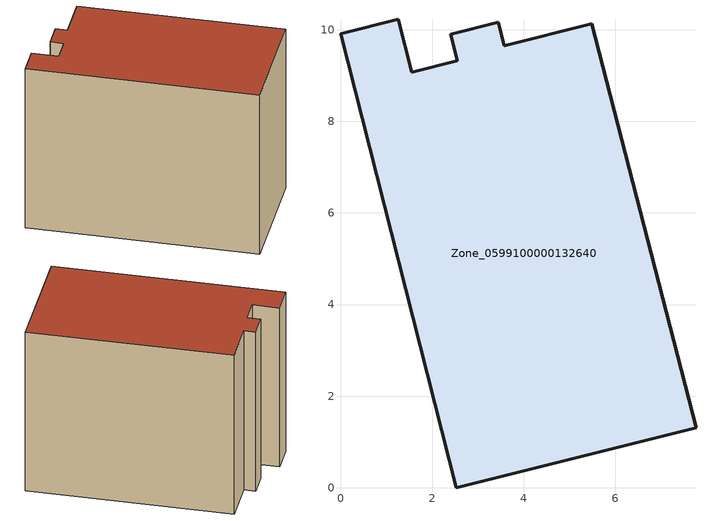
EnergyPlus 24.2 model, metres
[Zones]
Zone_0599100000132640
 floor ground (C_G): 1.55,9.07 2.55,9.32 2.41,9.9 3.44,10.16 3.57,9.65 5.49,10.13 7.76,1.31 2.53,0 0,9.91 1.26,10.23 z0
 wall outside (C_F): 2.53,0 7.76,1.31 5.49,10.13 3.57,9.65 3.44,10.16 2.41,9.9 2.55,9.32 1.55,9.07 1.26,10.23 0,9.91 2.53,0 z0:8.03
 roof outside (C_R): 2.55,9.32 1.55,9.07 1.26,10.23 0,9.91 2.53,0 7.76,1.31 5.49,10.13 3.57,9.65 3.44,10.16 2.41,9.9 z8.03
[BUILDING]
Pand.0599100000132640: North Axis=0; Terrain=City; Loads Convergence Tolerance Value=0.04; Temperature Convergence Tolerance Value=0.4; Solar Distribution=FullExterior; Maximum Number of Warmup Days=25; Minimum Number of Warmup Days=1
[Site:Location]
Rotterdam.The.Hague.AP_ZH_NLD Design_Conditions: Latitude=51.96; Longitude=4.45; Time Zone=1; Elevation=-4.5
[SITE:GROUNDTEMPERATURE:BUILDINGSURFACE]
18, 18, 18, 18, 18, 18, 18, 18, 18, 18, 18, 18
[MATERIAL] Thermal Absorptance=0.9; Solar Absorptance=0.7; Visible Absorptance=0.7
Name | Roughness | Thickness | Conductivity | Density | Specific Heat
G.TI.1975-1991 | MediumSmooth | 0.15 | 0.288461 | 540 | 1210
F.TI.1975-1991 | Rough | 0.3 | 0.230769 | 1920 | 840
R.TI.1975-1991 | MediumRough | 0.2 | 0.153846 | 1500 | 1000
[CONSTRUCTION]
C_G: G.TI.1975-1991
C_F: F.TI.1975-1991
C_R: R.TI.1975-1991
[ZONE]
Zone_0599100000132640: Type=1; Multiplier=1; Ceiling Height=Autocalculate; Volume=Autocalculate; Floor Area=autocalculate; Part of Total Floor Area=Yes
[ZONEINFILTRATION:DESIGNFLOWRATE]
Infil_Zone_0599100000132640: Zone or ZoneList or Space or SpaceList=Zone_0599100000132640; Schedule=AlwaysOn; Design Flow Rate Calculation Method=Flow/Area; Flow Rate per Floor Area=0.003; Constant Term Coefficient=1; Temperature Term Coefficient=0; Velocity Term Coefficient=0; Velocity Squared Term Coefficient=0
[HVACTEMPLATE:ZONE:IDEALLOADSAIRSYSTEM]
Zone_0599100000132640: Maximum Heating Supply Air Temperature=50; Minimum Cooling Supply Air Temperature=13; Maximum Heating Supply Air Humidity Ratio=0.0156; Minimum Cooling Supply Air Humidity Ratio=0.0077; Heating Limit=NoLimit; Cooling Limit=NoLimit; Dehumidification Control Type=ConstantSensibleHeatRatio; Cooling Sensible Heat Ratio=0.7; Dehumidification Setpoint=60; Humidification Control Type=None; Humidification Setpoint=30; Outdoor Air Method=None; Outdoor Air Flow Rate per Person=0.00944; Outdoor Air Flow Rate per Zone Floor Area=0; Outdoor Air Flow Rate per Zone=0; Demand Controlled Ventilation Type=None; Outdoor Air Economizer Type=NoEconomizer; Heat Recovery Type=None; Sensible Heat Recovery Effectiveness=0.7; Latent Heat Recovery Effectiveness=0.65
[ZONECONTROL:THERMOSTAT]
ThermostatControl_Zone_0599100000132640: Zone or ZoneList=Zone_0599100000132640; Control Type Schedule=DualSetpointControlType; Control 1=Thermostat_Zone_0599100000132640; Temperature Difference Between Cutout And Setpoint=0
[THERMOSTATSETPOINT:DUALSETPOINT]
Thermostat_Zone_0599100000132640: Heating Setpoint Temperature Schedule=HeatingSetpoint_Zone_0599100000132640; Cooling Setpoint Temperature Schedule=CoolingSetpoint_Zone_0599100000132640
[SCHEDULE:COMPACT]
HeatingSetpoint_Zone_0599100000132640: Through: 12/31, For: AllDays, Until: 24:00, 21
CoolingSetpoint_Zone_0599100000132640: Through: 12/31, For: AllDays, Until: 24:00, 24
DualSetpointControlType: Through: 12/31, For: AllDays, Until: 24:00, 4
AlwaysOn: Through: 12/31, For: AllDays, Until: 24:00, 1
